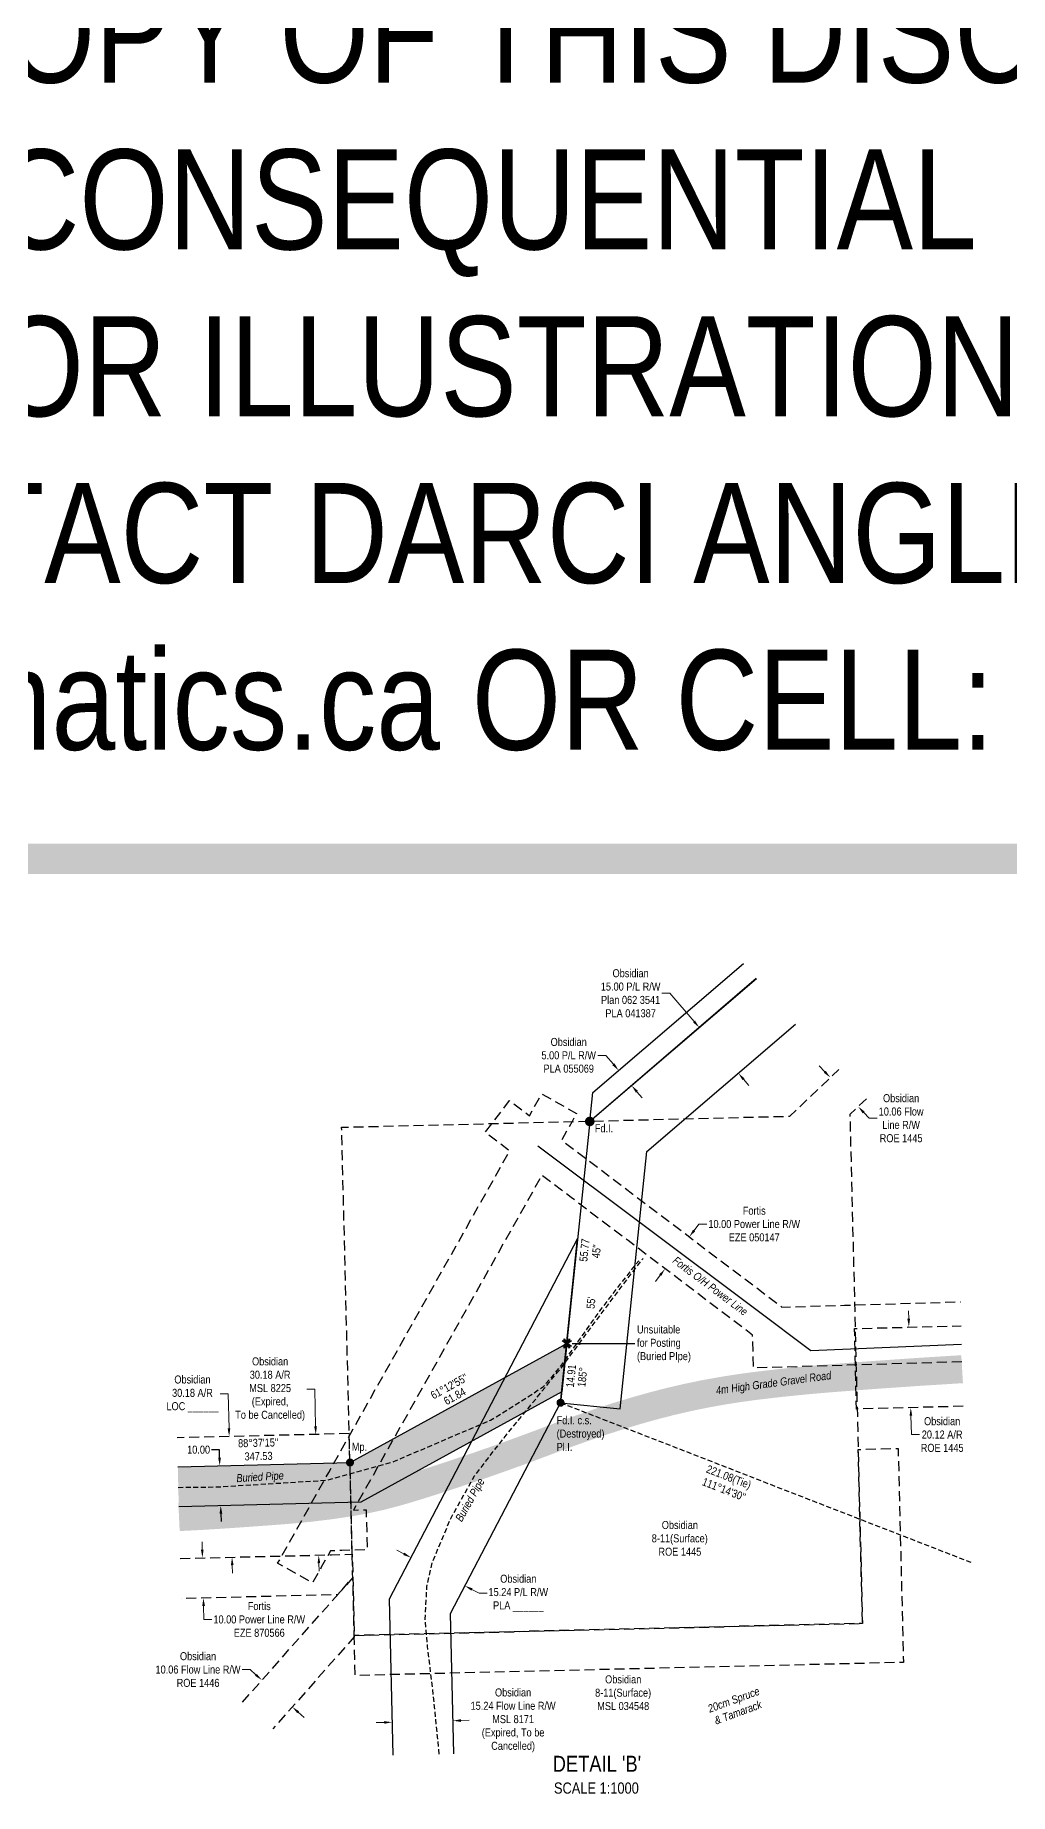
# Model space of a CAD drawing. Extents: x 616083 to 623979, y 5886983 to 5891479.
# Drawn here: x 620982 to 622200, y 5887034 to 5889231 of the extents above; entities that cross this region are included whole.
import ezdxf
from ezdxf.enums import TextEntityAlignment as Align

# ---------------------------------------------------------------- set-up
doc = ezdxf.new("R2010")
doc.units = 0
doc.header["$LTSCALE"] = 5
doc.header["$PDSIZE"] = 0.5
for name, pattern in [('foc-ACCESSROAD', [3.75, 2.5, -1.25]), ('foc-FLOWLINE', [3.75, 2.5, -1.25]), ('foc-TIELINE', [1.875, 1.25, -0.625]), ('UG_PIPE', [1.875, 1.25, -0.625])]:
    doc.linetypes.add(name, pattern=pattern)
doc.layers.get('Defpoints').update_dxf_attribs({"color": 9})
for name, color, linetype in [('AS-PIPE-UG', 44, 'UG_PIPE'), ('AS-PIPE-UG-T', 44, 'Continuous'), ('AS-POWER', 104, 'foc-POWER'), ('AS-POWER-T', 104, 'Continuous'), ('AS-ROADS', 254, 'Continuous'), ('C-AR', 13, 'foc-ACCESSROAD'), ('C-RW', 13, 'Continuous'), ('C-WS', 13, 'foc-ACCESSROAD'), ('DETAIL-T', 7, 'Continuous'), ('F-EZE', 190, 'foc-FLOWLINE'), ('L-BD1', 253, 'Continuous'), ('L-MON', 1, 'Continuous'), ('L-TIE', 7, 'foc-TIELINE'), ('P-PROPOSED', 10, 'Continuous'), ('P-PROPOSED-H', 21, 'Continuous'), ('P-TXT', 4, 'Continuous'), ('T-BUSH-T', 110, 'Continuous')]:
    doc.layers.add(name, color=color, linetype=linetype)
for name, color, linetype, lineweight in [('C-AR-T', 13, 'Continuous', 9), ('C-FLOWLINE-T', 13, 'Continuous', 9), ('C-RW-T', 13, 'Continuous', 9), ('C-WS-T', 13, 'Continuous', 9), ('F-EZE-T', 190, 'Continuous', 9), ('T-TEXT', 48, 'Continuous', 18)]:
    doc.layers.add(name, color=color, linetype=linetype, lineweight=lineweight)
doc.layers.add('DISCLAIMER', color=7, linetype='Continuous', plot=False)
doc.styles.add('80', font='ARIALN.TTF', dxfattribs={"height": 10})
doc.styles.add('80CG', font='ARIALN.TTF', dxfattribs={"height": 10})
doc.styles.add('80L', font='ARIALN.TTF', dxfattribs={"height": 10})
doc.styles.add('foc-LtypeFont', font='ARIALN.TTF', dxfattribs={"height": 7.35})
doc.linetypes.add('foc-POWER', pattern='A,6,-1,["P",foc-LtypeFont,S=0.2,R=0,X=-0.625,Y=-0.75],-1.24,4', length=12.24)
doc.dimstyles.new('Compass 5 000', dxfattribs={"dimscale": 5, "dimtxt": 9, "dimasz": 2, "dimexe": 0.2, "dimexo": 0.0625, "dimgap": 0.5, "dimtad": 0, "dimtih": 1, "dimtoh": 1, "dimzin": 0, "dimdsep": 46, "dimtxsty": '80CG', "dimcen": 0.1, "dimse1": 1, "dimse2": 1, "dimclrd": 256, "dimclrt": 256, "dimaunit": 1, "dimadec": 4, "dimazin": 0, "dimtfac": 0.06, "dimtofl": 0, "dimtmove": 0, "dimatfit": 1, "dimfxl": 0.2, "dimtolj": 1, "dimtzin": 0, "dimlwd": -1, "dimarcsym": 0})

# ---------------------------------------------------------------- blocks, each defined once
blk = doc.blocks.new('*D471')
at = {"layer": 'C-AR-T', "transparency": 16777216}
for p, q in [((622073.8, 5887627.7), (622073.6, 5887637.7)), ((622076.5, 5887506.8), (622077.1, 5887483.1)), ((622077.1, 5887483.1), (622087.1, 5887483.1))]:
    blk.add_line(p, q, dxfattribs=at)
for points in [[(622075.5, 5887627.8), (622072.1, 5887627.7), (622074, 5887617.7)], [(622078.2, 5887506.8), (622074.9, 5887506.7), (622076.3, 5887516.7)]]:
    blk.add_solid(points, dxfattribs=at)
at = {"layer": 'Defpoints', "color": 0, "transparency": 16777216}
for p in [(622078.9, 5887617.8), (622076.3, 5887516.7), (622081.2, 5887516.9)]:
    blk.add_point(p, dxfattribs=at)
at = {"layer": 'C-AR-T', "transparency": 16777216, "insert": (622115.6, 5887483.1), "char_height": 10, "attachment_point": 5, "style": '80CG'}
blk.add_mtext('\\A1;Obsidian\\P20.12 A/R\\PROE 1445', dxfattribs=at)
blk = doc.blocks.new('*D472')
at = {"layer": 'C-RW-T', "transparency": 16777216}
for p, q in [((621775.2, 5888034.4), (621765.2, 5888034.4)), ((621805.5, 5887999.2), (621775.2, 5888034.4)), ((621867.3, 5887927), (621873.8, 5887919.4))]:
    blk.add_line(p, q, dxfattribs=at)
for points in [[(621806.7, 5888000.3), (621804.2, 5887998.1), (621812, 5887991.6)], [(621868.6, 5887928.1), (621866, 5887926), (621860.8, 5887934.6)]]:
    blk.add_solid(points, dxfattribs=at)
at = {"layer": 'Defpoints', "color": 0, "transparency": 16777216}
for p in [(621842.5, 5888017.7), (621812, 5887991.6), (621891.3, 5887960.8)]:
    blk.add_point(p, dxfattribs=at)
at = {"layer": 'C-RW-T', "transparency": 16777216, "insert": (621726.2, 5888034.4), "char_height": 10, "attachment_point": 5, "style": '80CG'}
blk.add_mtext('\\A1;Obsidian\\P15.00 P/L R/W\\PPlan 062 3541\\PPLA 041387', dxfattribs=at)
blk = doc.blocks.new('*D473')
at = {"layer": 'C-RW-T', "transparency": 16777216}
for p, q in [((621968.9, 5887936.4), (621962, 5887943.6)), ((622017.5, 5887885.5), (622024.4, 5887878.3)), ((622024.4, 5887878.3), (622034.4, 5887878.3))]:
    blk.add_line(p, q, dxfattribs=at)
for points in [[(621970.1, 5887937.6), (621967.7, 5887935.2), (621975.8, 5887929.2)], [(622018.7, 5887886.7), (622016.3, 5887884.4), (622010.6, 5887892.8)]]:
    blk.add_solid(points, dxfattribs=at)
at = {"layer": 'Defpoints', "color": 0, "transparency": 16777216}
for p in [(621977.3, 5887930.6), (622010.6, 5887892.8), (622012.1, 5887894.2)]:
    blk.add_point(p, dxfattribs=at)
at = {"layer": 'C-RW-T', "transparency": 16777216, "insert": (622064.3, 5887878.3), "char_height": 10, "attachment_point": 5, "style": '80CG'}
blk.add_mtext('\\A1;Obsidian\\P10.06 Flow\\PLine R/W\\PROE 1445', dxfattribs=at)
blk = doc.blocks.new('PLIA')
at = {"color": 255, "const_width": 1}
blk.add_lwpolyline([(-0.5, 0, 1), (0.5, 0, 1)], format="xyb", close=True, dxfattribs=at)
blk = doc.blocks.new('PLIAA')
blk.add_blockref('PLIA', (0, 0))
blk = doc.blocks.new('PLIB')
at = {"color": 1}
blk.add_circle((0, 0), 0.8, dxfattribs=at)
blk = doc.blocks.new('PLIBB')
blk.add_blockref('PLIB', (0, 0))
blk = doc.blocks.new('PLICC')
for name in ['PLIAA', 'PLIBB']:
    blk.add_blockref(name, (0, 0))
blk = doc.blocks.new('PLI')
blk.add_blockref('PLICC', (0, 0))
blk = doc.blocks.new('fdia')
at = {"color": 255, "const_width": 1}
blk.add_lwpolyline([(-0.5, 0, 1), (0.5, 0, 1)], format="xyb", close=True, dxfattribs=at)
blk = doc.blocks.new('Fdiaa')
blk.add_blockref('fdia', (0, 0))
blk = doc.blocks.new('fdib')
at = {"color": 1, "const_width": 1.6}
blk.add_lwpolyline([(-0.4, 0, 1), (0.4, 0, 1)], format="xyb", close=True, dxfattribs=at)
at = {"color": 1}
blk.add_circle((0, 0), 0.8, dxfattribs=at)
blk = doc.blocks.new('Fdibb')
blk.add_blockref('fdib', (0, 0))
blk = doc.blocks.new('fdicc')
for name in ['Fdibb', 'Fdiaa']:
    blk.add_blockref(name, (0, 0))
blk = doc.blocks.new('FDI')
blk.add_blockref('fdicc', (0, 0))
blk = doc.blocks.new('*D474')
at = {"layer": 'C-RW-T', "transparency": 16777216}
for p, q in [((621695.1, 5887956.9), (621685.1, 5887956.9)), ((621704.7, 5887945.7), (621695.1, 5887956.9)), ((621734, 5887911.5), (621740.5, 5887903.9))]:
    blk.add_line(p, q, dxfattribs=at)
for points in [[(621706, 5887946.8), (621703.4, 5887944.6), (621711.2, 5887938.1)], [(621735.3, 5887912.6), (621732.7, 5887910.4), (621727.5, 5887919.1)]]:
    blk.add_solid(points, dxfattribs=at)
at = {"layer": 'Defpoints', "color": 0, "transparency": 16777216}
for p in [(621711.2, 5887938.1), (621706.7, 5887934.3), (621723, 5887915.3)]:
    blk.add_point(p, dxfattribs=at)
at = {"layer": 'C-RW-T', "transparency": 16777216, "insert": (621648.8, 5887956.9), "char_height": 10, "attachment_point": 5, "style": '80CG'}
blk.add_mtext('\\A1;Obsidian\\P5.00 P/L R/W\\PPLA 055069', dxfattribs=at)
blk = doc.blocks.new('*D475')
at = {"layer": 'Defpoints', "color": 0, "transparency": 16777216}
for p in [(621799.5, 5887730.1), (621835.3, 5887703.1), (621805.1, 5887663.2)]:
    blk.add_point(p, dxfattribs=at)
at = {"layer": 'F-EZE-T', "transparency": 16777216}
for p, q in [((621805.6, 5887738.1), (621811.6, 5887746.1)), ((621811.6, 5887746.1), (621821.6, 5887746.1)), ((621763.3, 5887682.3), (621757.2, 5887674.3))]:
    blk.add_line(p, q, dxfattribs=at)
for points in [[(621804.2, 5887739.1), (621806.9, 5887737.1), (621799.5, 5887730.1)], [(621762, 5887683.3), (621764.6, 5887681.3), (621769.3, 5887690.3)]]:
    blk.add_solid(points, dxfattribs=at)
at = {"layer": 'F-EZE-T', "transparency": 16777216, "insert": (621880.7, 5887746.1), "char_height": 10, "attachment_point": 5, "style": '80CG'}
blk.add_mtext('\\A1;Fortis\\P10.00 Power Line R/W\\PEZE 050147', dxfattribs=at)
blk = doc.blocks.new('*D476')
at = {"layer": 'C-AR-T', "transparency": 16777216}
for p, q in [((621331.3, 5887539.7), (621321.3, 5887539.7)), ((621332.4, 5887493.3), (621331.3, 5887539.7)), ((621336.5, 5887322.4), (621336.8, 5887312.4))]:
    blk.add_line(p, q, dxfattribs=at)
for points in [[(621334.1, 5887493.3), (621330.7, 5887493.3), (621332.6, 5887483.3)], [(621338.2, 5887322.5), (621334.9, 5887322.4), (621336.3, 5887332.4)]]:
    blk.add_solid(points, dxfattribs=at)
at = {"layer": 'Defpoints', "color": 0, "transparency": 16777216}
for p in [(621313.8, 5887482.8), (621332.6, 5887483.3), (621317.4, 5887332)]:
    blk.add_point(p, dxfattribs=at)
at = {"layer": 'C-AR-T', "transparency": 16777216, "insert": (621275.6, 5887539.7), "char_height": 10, "attachment_point": 5, "style": '80CG'}
blk.add_mtext('\\A1;Obsidian\\P30.18 A/R\\PMSL 8225\\P(Expired, \\PTo be Cancelled)', dxfattribs=at)
blk = doc.blocks.new('*D477')
at = {"layer": 'Defpoints', "color": 0, "transparency": 16777216}
for p in [(621212.6, 5887444.3), (621279.1, 5887445.9), (621280.3, 5887395.9)]:
    blk.add_point(p, dxfattribs=at)
at = {"layer": 'P-TXT', "transparency": 16777216}
for p, q in [((621212.2, 5887464.2), (621202.2, 5887464.2)), ((621212.4, 5887454.2), (621212.2, 5887464.2)), ((621214.1, 5887384.3), (621214.3, 5887374.3))]:
    blk.add_line(p, q, dxfattribs=at)
for points in [[(621214.1, 5887454.3), (621210.7, 5887454.2), (621212.6, 5887444.3)], [(621215.8, 5887384.3), (621212.4, 5887384.2), (621213.8, 5887394.3)]]:
    blk.add_solid(points, dxfattribs=at)
at = {"layer": 'P-TXT', "transparency": 16777216, "insert": (621186.2, 5887464.2), "char_height": 10, "attachment_point": 5, "style": '80CG'}
blk.add_mtext('\\A1;10.00', dxfattribs=at)
blk = doc.blocks.new('*D478')
at = {"layer": 'Defpoints', "color": 0, "transparency": 16777216}
for p in [(621221.9, 5887329.9), (621192.2, 5887278.9), (621223.1, 5887279.7)]:
    blk.add_point(p, dxfattribs=at)
at = {"layer": 'F-EZE-T', "transparency": 16777216}
for p, q in [((621190.7, 5887339.1), (621190.5, 5887349.1)), ((621192.5, 5887268.9), (621192.9, 5887252.1)), ((621192.9, 5887252.1), (621202.9, 5887252.1))]:
    blk.add_line(p, q, dxfattribs=at)
for points in [[(621192.4, 5887339.2), (621189.1, 5887339.1), (621191, 5887329.2)], [(621194.1, 5887269), (621190.8, 5887268.9), (621192.2, 5887278.9)]]:
    blk.add_solid(points, dxfattribs=at)
at = {"layer": 'F-EZE-T', "transparency": 16777216, "insert": (621262, 5887252.1), "char_height": 10, "attachment_point": 5, "style": '80CG'}
blk.add_mtext('\\A1;Fortis\\P10.00 Power Line R/W\\PEZE 870566', dxfattribs=at)
blk = doc.blocks.new('*D479')
at = {"layer": 'C-FLOWLINE-T', "transparency": 16777216}
for p, q in [((621250.5, 5887189.5), (621240.5, 5887189.5)), ((621257.9, 5887182.9), (621250.5, 5887189.5)), ((621310.7, 5887136.1), (621318.2, 5887129.5))]:
    blk.add_line(p, q, dxfattribs=at)
for points in [[(621259, 5887184.1), (621256.8, 5887181.6), (621265.4, 5887176.3)], [(621311.8, 5887137.4), (621309.6, 5887134.9), (621303.3, 5887142.8)]]:
    blk.add_solid(points, dxfattribs=at)
at = {"layer": 'Defpoints', "color": 0, "transparency": 16777216}
for p in [(621265.4, 5887176.3), (621269.7, 5887181.1), (621307.6, 5887147.6)]:
    blk.add_point(p, dxfattribs=at)
at = {"layer": 'C-FLOWLINE-T', "transparency": 16777216, "insert": (621185.5, 5887189.5), "char_height": 10, "attachment_point": 5, "style": '80CG'}
blk.add_mtext('\\A1;Obsidian\\P10.06 Flow Line R/W\\PROE 1446', dxfattribs=at)
blk = doc.blocks.new('*D480')
at = {"layer": 'C-RW-T', "transparency": 16777216}
for p, q in [((621442.6, 5887334.1), (621433.8, 5887338.8)), ((621527.9, 5887289.5), (621536.7, 5887284.9)), ((621536.7, 5887284.9), (621546.7, 5887284.9))]:
    blk.add_line(p, q, dxfattribs=at)
for points in [[(621443.4, 5887335.6), (621441.9, 5887332.7), (621451.5, 5887329.5)], [(621528.7, 5887291), (621527.1, 5887288.1), (621519, 5887294.2)]]:
    blk.add_solid(points, dxfattribs=at)
at = {"layer": 'Defpoints', "color": 0, "transparency": 16777216}
for p in [(621459.2, 5887344.1), (621526.7, 5887308.8), (621519, 5887294.2)]:
    blk.add_point(p, dxfattribs=at)
at = {"layer": 'C-RW-T', "transparency": 16777216, "insert": (621585.8, 5887284.9), "char_height": 10, "attachment_point": 5, "style": '80CG'}
blk.add_mtext('\\A1;Obsidian\\P15.24 P/L R/W\\PPLA ______', dxfattribs=at)
blk = doc.blocks.new('TEMP')
h = blk.add_hatch(color=255)
h.dxf.hatch_style = 1
h.paths.add_polyline_path([(0, 0.25), (-0.67, 1.15), (-0.67, 0.67), (-1.15, 0.67), (-0.25, 0), (-1.15, -0.67), (-0.67, -0.67), (-0.67, -1.15), (0, -0.25), (0.67, -1.15), (0.67, -0.67), (1.15, -0.67), (0.25, 0), (1.15, 0.67), (0.67, 0.67), (0.67, 1.15)])
h.paths.add_polyline_path([(0.57, 0.85), (0.57, 0.57), (0.85, 0.57), (0.08, 0), (0.85, -0.57), (0.57, -0.57), (0.57, -0.85), (0, -0.08), (-0.57, -0.85), (-0.57, -0.57), (-0.85, -0.57), (-0.08, 0), (-0.85, 0.57), (-0.57, 0.57), (-0.57, 0.85), (0, 0.08)], flags=16)
h = blk.add_hatch(color=1)
h.dxf.hatch_style = 1
h.paths.add_polyline_path([(0, 0.08), (-0.57, 0.85), (-0.57, 0.57), (-0.85, 0.57), (-0.08, 0), (-0.85, -0.57), (-0.57, -0.57), (-0.57, -0.85), (0, -0.08), (0.57, -0.85), (0.57, -0.57), (0.85, -0.57), (0.08, 0), (0.85, 0.57), (0.57, 0.57), (0.57, 0.85)])
at = {"color": 1}
for p, q in [((-0.08, 0), (0.08, 0)), ((0, 0.08), (0, -0.08))]:
    blk.add_line(p, q, dxfattribs=at)
at = {"color": 255, "flags": 128}
blk.add_lwpolyline([(-0.25, 0), (-1.15, 0.67), (-0.67, 0.67), (-0.67, 1.15), (0, 0.25), (0.67, 1.15), (0.67, 0.67), (1.15, 0.67), (0.25, 0), (1.15, -0.67), (0.67, -0.67), (0.67, -1.15), (0, -0.25), (-0.67, -1.15), (-0.67, -0.67), (-1.15, -0.67)], close=True, dxfattribs=at)
at = {"color": 1, "flags": 128}
blk.add_lwpolyline([(-0.08, 0), (-0.85, 0.57), (-0.57, 0.57), (-0.57, 0.85), (0, 0.08), (0.57, 0.85), (0.57, 0.57), (0.85, 0.57), (0.08, 0), (0.85, -0.57), (0.57, -0.57), (0.57, -0.85), (0, -0.08), (-0.57, -0.85), (-0.57, -0.57), (-0.85, -0.57)], close=True, dxfattribs=at)
blk = doc.blocks.new('*D483')
at = {"layer": 'C-FLOWLINE-T', "transparency": 16777216}
for p, q in [((621418.1, 5887123.4), (621408.1, 5887123.2)), ((621514.3, 5887125.8), (621524.3, 5887126.1))]:
    blk.add_line(p, q, dxfattribs=at)
for points in [[(621418.1, 5887125.1), (621418.2, 5887121.8), (621428.1, 5887123.7)], [(621514.2, 5887127.5), (621514.3, 5887124.1), (621504.3, 5887125.6)]]:
    blk.add_solid(points, dxfattribs=at)
at = {"layer": 'Defpoints', "color": 0, "transparency": 16777216}
for p in [(621428.1, 5887124.2), (621428.1, 5887123.7), (621504.3, 5887126.1)]:
    blk.add_point(p, dxfattribs=at)
at = {"layer": 'C-FLOWLINE-T', "transparency": 16777216, "insert": (621579.3, 5887126.1), "char_height": 10, "attachment_point": 5, "style": '80CG'}
blk.add_mtext('\\A1;Obsidian\\P15.24 Flow Line R/W\\PMSL 8171\\P(Expired, To be\\PCancelled)', dxfattribs=at)
blk = doc.blocks.new('*D484')
at = {"layer": 'C-AR-T', "transparency": 16777216}
for p, q in [((621223.1, 5887533.8), (621213.1, 5887533.8)), ((621224.2, 5887490.7), (621223.1, 5887533.8)), ((621228.2, 5887319.9), (621228.5, 5887309.9))]:
    blk.add_line(p, q, dxfattribs=at)
for points in [[(621225.8, 5887490.8), (621222.5, 5887490.7), (621224.4, 5887480.7)], [(621229.9, 5887320), (621226.6, 5887319.9), (621228, 5887329.9)]]:
    blk.add_solid(points, dxfattribs=at)
at = {"layer": 'Defpoints', "color": 0, "transparency": 16777216}
for p in [(621223.7, 5887480.7), (621224.4, 5887480.7), (621227.3, 5887329.9)]:
    blk.add_point(p, dxfattribs=at)
at = {"layer": 'C-AR-T', "transparency": 16777216, "insert": (621178.5, 5887533.8), "char_height": 10, "attachment_point": 5, "style": '80CG'}
blk.add_mtext('\\A1;Obsidian\\P30.18 A/R\\PLOC ______', dxfattribs=at)
blk = doc.blocks.new('Disclaimer_Legal')
at = {"layer": 'DISCLAIMER', "color": 254, "flags": 128}
blk.add_lwpolyline([(-3612.9, -1104.6, 37.5, 37.5, 0), (4096.1, -1104.6, 37.5, 37.5, 0.414214), (4171.1, -1029.6, 37.5, 37.5, 0), (4171.1, 2078.7, 37.5, 0, 0.414214), (4096.1, 2153.7, 0, 0, 0), (-3612.9, 2153.7, 0, 0, 0.414214), (-3687.9, 2078.7, 0, 0, 0), (-3687.9, -1029.6, 0, 37.5, 0.414214)], format="xyseb", close=True, dxfattribs=at)
at = {"layer": 'DISCLAIMER', "color": 254, "insert": (241.6, 533.9), "char_height": 125, "width": 7717.568, "attachment_point": 5, "style": '80'}
blk.add_mtext('NOTICE TO THE CORPORATION, PERSON &/OR PERSONS REGARDING THIS COMPUTER AIDED DESIGN AND DRAFTING (CADD) FILES. ACCEPTANCE OF THE CADD DATA IS BASED ON THE FOLLOWING DISCLAIMER WHICH COVERS ALL CADD DATA RECIEVED FROM COMPASS GEOMATICS LTD.\\P{\\fArial Narrow|b1|i0|c0|p34;DISCLAIMER}\\PCOMPASS GEOMATICS LTD. MAKES NO REPRESENTATION OR WARRANTIES, EXPRESS OR IMPLIED, WITH RESPECT TO THE REUSE OF THE DATA PROVIDED HEREWITH, REGARDLESS OF ITS FORMAT OR THE MEANS OF ITS TRANSMISSION. THERE IS NO GUARANTEE OR REPRESENTATION TO THE USER AS TO THE ACCURACY, CURRENCY, SUITABILITY OR RELIABILITY OF THIS DATA FOR ANY PURPOSE. THE USER ACCEPTS THE DATA "AS IS", AND ASSUMES ALL RISKS ASSOCIATED WITH ITS USE. BY ACCEPTANCE OF THIS DATA, THE USER AGREES NOT TO TRANSMIT THIS DATA OR PROVIDE ACCESS OR ANY PART OF IT TO ANOTHER PARTY UNLESS THE USER SHALL INCLUDE WITH THE DATA A COPY OF THIS DISCLAIMER. COMPASS GEOMATICS LTD. ASSUMES NO RESPONSIBILITY FOR ACTUAL OR CONSEQUENTIAL DAMAGE AS A RESULT OF ANY USER\'S RELIANCE ON THIS DATA. THIS CADD FILE IS FOR ILLUSTRATION PURPOSES ONLY.\\PIF YOU REQUIRE MORE ACCURATE INFORMATION, PLEASE CONTACT DARCI ANGLEHART AT COMPASS GEOMATICS LTD. VIA EMAIL: darci.anglehart@compassgeomatics.ca OR CELL: 506-961-7292', dxfattribs=at)

msp = doc.modelspace()

# ---------------------------------------------------------------- hatches: boundary and pattern name
at = {"layer": 'P-PROPOSED-H'}
h = msp.add_hatch(color=256, dxfattribs=at)
h.dxf.hatch_style = 1
h.paths.add_polyline_path([(621375.451, 5887448.172), (621160.183, 5887442.989), (621161.403, 5887393.004), (621388.803, 5887398.479), (621640.068, 5887536.525), (621646.349, 5887597.004)])

# ---------------------------------------------------------------- linework, layer by layer
at = {"layer": 'AS-PIPE-UG', "flags": 128}
for points in [[(621160.814, 5887417.158), (621209.476, 5887417.712), (621346.436, 5887426.107), (621431.161, 5887449.757), (621478.956, 5887470.357), (621551.106, 5887501.112), (621589.296, 5887524.687), (621617.411, 5887543.197), (621638.096, 5887567.517), (621689.076, 5887639.457), (621736.296, 5887700.297)], [(621487.044, 5887083.937), (621479.861, 5887155.807), (621472.401, 5887218.752), (621469.536, 5887252.417), (621471.541, 5887293.142), (621478.011, 5887322.717), (621502.151, 5887379.992), (621531.096, 5887431.527), (621568.021, 5887479.237), (621600.191, 5887518.337), (621634.751, 5887561.152), (621638.471, 5887565.127), (621693.601, 5887639.552), (621741.811, 5887703.272)]]:
    msp.add_lwpolyline(points, dxfattribs=at)
at = {"layer": 'AS-POWER'}
msp.add_lwpolyline([(621610.204, 5887843.839), (621882.778, 5887639.589), (621951.619, 5887588.01), (622139.847, 5887596.083)], dxfattribs=at)
at = {"layer": 'AS-ROADS'}
msp.add_lwpolyline([(621161.719, 5887380.036, 35, 35, 0.00434566), (621209.592, 5887382.686, 35, 35, 0.0036697), (621296.796, 5887388.917, 35, 35, 0.02063044), (621376.119, 5887398.476, 35, 35, 0.02852005), (621432.566, 5887410.992, 35, 35, 0.00855357), (621471.511, 5887422.713, 35, 35, 0.00500933), (621537.441, 5887444.522, 35, 35, 0.00858931), (621615.455, 5887472.704, 35, 35, -0.00939443), (621686.826, 5887498.357, 35, 35, -0.01608993), (621756.786, 5887519.545, 35, 35, -0.01814546), (621819.966, 5887534.047, 35, 35, -0.01634999), (621882.746, 5887543.961, 35, 35, -0.01120323), (621975.011, 5887553.362, 35, 35, -0.00508824), (622140.554, 5887564.794, 35, 35, -0.00807111)], format="xyseb", dxfattribs=at)
at = {"layer": 'C-AR', "flags": 128}
msp.add_lwpolyline([(622141.949, 5887518.405), (622008.525, 5887515.037), (622006.056, 5887615.57), (622139.411, 5887618.937)], dxfattribs=at)
at = {"layer": 'C-AR'}
msp.add_lwpolyline([(621162.98, 5887328.371), (621378.229, 5887333.491), (621374.493, 5887484.291), (621159.3, 5887479.172)], dxfattribs=at)
at = {"layer": 'C-RW', "flags": 128}
for points in [[(621883.386, 5888052.641), (621675.146, 5887874.287), (621678.914, 5887910.454), (621867.105, 5888071.649)], [(621883.313, 5888052.726), (621675.146, 5887874.287), (621638.651, 5887522.877), (621713.25, 5887515.129), (621746.656, 5887836.802), (621932.103, 5887995.765)], [(621505.308, 5887084.391), (621500.956, 5887259.632), (621638.651, 5887522.877), (621659.955, 5887728.009), (621424.289, 5887277.465), (621429.132, 5887082.499)]]:
    msp.add_lwpolyline(points, dxfattribs=at)
at = {"layer": 'C-WS', "flags": 128}
for points in [[(622020.97, 5887902.669), (622000.251, 5887882.891), (622010.605, 5887464.533), (622015.984, 5887247.227), (621380.741, 5887232.09), (621365.011, 5887867.018), (621925.33, 5887880.887), (621986.251, 5887939.04)], [(621241.18, 5887148.867), (621345.256, 5887266.421), (621379.022, 5887304.566), (621380.753, 5887230.276), (621279, 5887115.375)]]:
    msp.add_lwpolyline(points, dxfattribs=at)
msp.add_lwpolyline([(621380.741, 5887232.09), (622015.984, 5887247.227), (622010.605, 5887464.533), (622060.572, 5887465.77), (622067.189, 5887198.451), (621381.932, 5887182.122)], close=True, dxfattribs=at)
at = {"layer": 'F-EZE', "flags": 128}
for points in [[(622140.347, 5887573.968), (621995.341, 5887569.683), (621939.836, 5887568.042), (621879.825, 5887566.267), (621878.607, 5887607.481), (621722.963, 5887725.374), (621651.982, 5887779.138), (621639.607, 5887788.51), (621615.198, 5887807.004), (621392.413, 5887411.174), (621379.787, 5887388.744), (621395.515, 5887389.218), (621397.02, 5887339.211), (621365.043, 5887338.249), (621351.13, 5887337.831), (621339.557, 5887317.262), (621328.617, 5887297.819), (621295.962, 5887316.196), (621285.02, 5887322.358), (621348.818, 5887435.713), (621362.149, 5887459.399), (621574.949, 5887837.493), (621544.495, 5887860.556), (621552.973, 5887871.748), (621574.701, 5887900.439), (621599.715, 5887881.494), (621615.102, 5887908.836), (621658.698, 5887884.298), (621653.06, 5887874.279), (621639.964, 5887851.008), (621658.046, 5887837.306), (621669.815, 5887828.394), (621729.024, 5887783.546), (621915.371, 5887642.392), (621993.439, 5887644.7), (622138.652, 5887648.996)], [(621162.98, 5887328.371), (621308.674, 5887331.79), (621352.268, 5887332.856), (621378.229, 5887333.491), (621379.022, 5887304.566), (621359.931, 5887283), (621164.204, 5887278.224)]]:
    msp.add_lwpolyline(points, dxfattribs=at)
at = {"layer": 'L-TIE', "flags": 128}
msp.add_lwpolyline([(621638.651, 5887522.877), (622152.133, 5887323.315)], dxfattribs=at)
at = {"layer": 'P-PROPOSED', "flags": 128}
msp.add_lwpolyline([(621160.183, 5887442.989), (621375.451, 5887448.172), (621646.349, 5887597.004), (621640.068, 5887536.525), (621388.803, 5887398.479), (621161.403, 5887393.004)], dxfattribs=at)

# ---------------------------------------------------------------- block references
msp.add_blockref('Disclaimer_Legal', (619789.133, 5889306.989))
at = {"layer": 'L-MON', "xscale": 4.998212649999997, "yscale": 4.998212649999997, "zscale": 4.998212649999997}
for name, p in [('FDI', (621675.146, 5887874.287)), ('TEMP', (621646.349, 5887597.004)), ('PLI', (621375.451, 5887448.172))]:
    msp.add_blockref(name, p, dxfattribs=at)
at = {"layer": 'L-MON', "color": 5, "xscale": 4.998212649999997, "yscale": 4.998212649999997, "zscale": 4.998212649999997}
msp.add_blockref('PLI', (621638.651, 5887522.877), dxfattribs=at)

# ---------------------------------------------------------------- texts
at = {"layer": 'AS-PIPE-UG-T', "char_height": 9.99643, "attachment_point": 1, "style": '80L'}
for insert, rotation in [((621233.177, 5887433.555), 3.507572), ((621506.402, 5887378.232), 60.678945)]:
    msp.add_mtext_dynamic_manual_height_columns('{\\fArial Narrow|b0|i1|c0|p34;Buried Pipe}', width=95.93219, gutter_width=50, heights=[0], dxfattribs=dict(at, insert=insert, rotation=rotation))
at = {"layer": 'AS-POWER-T', "insert": (621783.738, 5887706.511), "char_height": 9.99643, "attachment_point": 1, "rotation": 323.157796, "style": '80L'}
msp.add_mtext_dynamic_manual_height_columns('{\\fArial Narrow|b0|i1|c0|p34;Fortis O/H Power Line}', width=112.50109, gutter_width=50, heights=[0], dxfattribs=at)
at = {"layer": 'C-WS-T', "char_height": 10, "attachment_point": 1, "style": '80L'}
for s, insert in [('\\pi21.624;Obsidian\\P\\pi9.1004;8-11(Surface)\\P\\pi17.474;ROE 1445', (621743.524, 5887375.12)), ('\\pi21.624;Obsidian\\P\\pi9.1004;8-11(Surface)\\P\\pi11.744;MSL 034548', (621672.715, 5887182.291))]:
    msp.add_mtext_dynamic_manual_height_columns(s, width=87.08217, gutter_width=50, heights=[0], dxfattribs=dict(at, insert=insert))
at = {"layer": 'DETAIL-T', "color": 3, "insert": (621569.743, 5887081.811), "char_height": 20, "width": 225.8342, "attachment_point": 1, "style": '80CG'}
msp.add_mtext("\\pi59.022;DETAIL 'B'\\P\\pi60.627;{\\H0.7x;SCALE 1:1000}", dxfattribs=at)
at = {"layer": 'L-BD1', "style": '80L'}
for s, rotation, p in [('55.77', 84.0709, (621668.503, 5887713.55)), ('45"', 84.0709, (621683.417, 5887712.001)), ("55'", 84.0709, (621676.746, 5887647.759)), ('14.91', 84.0709, (621651.675, 5887556.347)), ('185°', 84.0709, (621665.843, 5887554.876)), ("61°12'55''", 28.7846, (621499.468, 5887543.396)), ('61.84', 28.7846, (621506.327, 5887530.911))]:
    msp.add_text(s, height=9.9964, rotation=rotation, dxfattribs=at).set_placement(p, align=Align.MIDDLE)
at = {"layer": 'L-MON', "attachment_point": 1, "style": '80L'}
for s, width, insert, char_height in [('Fd.I.', 31.61375, (621681.47, 5887870.798), 9.9964), ('Unsuitable\\Pfor Posting\\P(Buried PIpe)', 66.894, (621734.132, 5887619.444), 9.99643), ('Fd.I. c.s.\\P(Destroyed)\\PPl.I.', 49.96295, (621633.704, 5887505.987), 9.99643), ('Mp.', 31.61375, (621377.723, 5887472.795), 9.9964)]:
    msp.add_mtext_dynamic_manual_height_columns(s, width=width, gutter_width=50, heights=[0], dxfattribs=dict(at, insert=insert, char_height=char_height))
at = {"layer": 'T-BUSH-T', "insert": (621821.248, 5887144.745), "char_height": 9.99643, "attachment_point": 1, "rotation": 20, "style": '80L'}
msp.add_mtext_dynamic_manual_height_columns('\\pi0.39955;{\\fArial Narrow|b0|i1|c0|p34;20cm Spruce\\P\\pi2.9362;& Tamarack}', width=67.3101, gutter_width=50, heights=[0], dxfattribs=at)
at = {"layer": 'T-TEXT', "insert": (621831.921, 5887543.092), "char_height": 9.99643, "attachment_point": 1, "rotation": 7.620656, "style": '80L'}
msp.add_mtext_dynamic_manual_height_columns('\\pi0.33857;{\\fArial Narrow|b0|i1|c0|p34;4m High Grade Gravel Road}', width=145.8367, gutter_width=50, heights=[0], dxfattribs=at)

# ---------------------------------------------------------------- dimensions: what is measured, and where the dimension line sits
at = {"layer": 'C-AR-T'}
dim = msp.add_linear_dim(base=(622076.314, 5887516.748), p1=(622078.917, 5887617.841), p2=(622081.198, 5887516.859), angle=271.293816, text='Obsidian\\P20.12 A/R\\PROE 1445', dimstyle='Compass 5 000', dxfattribs=at)
dim.commit()
dim.dimension.update_dxf_attribs({"geometry": '*D471', "text_midpoint": (622115.641, 5887483.105), "dimtype": 161})
at = {"layer": 'C-FLOWLINE-T'}
dim = msp.add_aligned_dim(p1=(621307.57, 5887147.637), p2=(621269.746, 5887181.132), distance=6.51, text='Obsidian\\P10.06 Flow Line R/W\\PROE 1446', dimstyle='Compass 5 000', dxfattribs=at)
dim.commit()
dim.dimension.update_dxf_attribs({"geometry": '*D479', "text_midpoint": (621185.456, 5887189.517)})
dim = msp.add_linear_dim(base=(621428.109, 5887123.668), p1=(621504.274, 5887126.055), p2=(621428.097, 5887124.163), angle=181.422766, text='Obsidian\\P15.24 Flow Line R/W\\PMSL 8171\\P(Expired, To be\\PCancelled)', dimstyle='Compass 5 000', dxfattribs=at)
dim.commit()
dim.dimension.update_dxf_attribs({"geometry": '*D483', "text_midpoint": (621579.28, 5887126.057), "dimtype": 161})
at = {"layer": 'C-RW-T'}
for base, p1, p2, angle, text, picture, middle in [((621811.975, 5887991.576), (621891.318, 5887960.804), (621842.507, 5888017.747), 130.602914, 'Obsidian\\P15.00 P/L R/W\\PPlan 062 3541\\PPLA 041387', '*D472', (621726.151, 5888034.435)), ((621711.218, 5887938.123), (621723.011, 5887915.282), (621706.735, 5887934.284), 130.581682, 'Obsidian\\P5.00 P/L R/W\\PPLA 055069', '*D474', (621648.832, 5887956.919)), ((622010.589, 5887892.76), (621977.331, 5887930.592), (622012.083, 5887894.186), 313.668649, 'Obsidian\\P10.06 Flow\\PLine R/W\\PROE 1445', '*D473', (622064.252, 5887878.293)), ((621519.026, 5887294.179), (621459.161, 5887344.132), (621526.682, 5887308.814), 332.38738, 'Obsidian\\P15.24 P/L R/W\\PPLA ______', '*D480', (621585.834, 5887284.909))]:
    dim = msp.add_linear_dim(base=base, p1=p1, p2=p2, angle=angle, text=text, dimstyle='Compass 5 000', dxfattribs=at)
    dim.commit()
    dim.dimension.update_dxf_attribs({"geometry": picture, "text_midpoint": middle, "dimtype": 161})
at = {"layer": 'F-EZE-T'}
dim = msp.add_aligned_dim(p1=(621805.071, 5887663.181), p2=(621835.278, 5887703.061), distance=44.845, text='Fortis\\P10.00 Power Line R/W\\PEZE 050147', dimstyle='Compass 5 000', dxfattribs=at)
dim.commit()
dim.dimension.update_dxf_attribs({"geometry": '*D475', "text_midpoint": (621880.748, 5887746.081)})
dim = msp.add_linear_dim(base=(621192.216, 5887278.907), p1=(621221.861, 5887329.904), p2=(621223.087, 5887279.661), angle=271.397817, text='Fortis\\P10.00 Power Line R/W\\PEZE 870566', dimstyle='Compass 5 000', dxfattribs=at)
dim.commit()
dim.dimension.update_dxf_attribs({"geometry": '*D478', "text_midpoint": (621262.011, 5887252.082), "dimtype": 161})

# ---------------------------------------------------------------- leaders
at = {"layer": 'L-MON', "path_type": 1}
msp.add_leader([(621653.164, 5887596.712), (621731.552, 5887596.712)], dimstyle='Compass 5 000', override={"dimgap": 0.5, "dimtad": 0}, dxfattribs=at)

# ---------------------------------------------------------------- next in the draw order: texts
at = {"layer": 'L-BD1', "char_height": 9.99643, "attachment_point": 2, "style": '80L', "bg_fill": 3, "box_fill_scale": 1.1, "bg_fill_color": 256, "bg_fill_transparency": 0}
for s, insert, width, rotation in [("88°37'15'' 347.53", (621260.612, 5887477.832), 50.61552, 1.3791), ("221.08(Tie) 111°14'30''", (621850.719, 5887434.85), 64.64709, 338.761721)]:
    msp.add_mtext(s, dxfattribs=dict(at, insert=insert, width=width, rotation=rotation))

# ---------------------------------------------------------------- next in the draw order: dimensions: what is measured, and where the dimension line sits
at = {"layer": 'C-AR-T'}
for base, p1, p2, angle, text, picture, middle in [((621332.632, 5887483.296), (621317.415, 5887331.966), (621313.769, 5887482.84), 91.384019, 'Obsidian\\P30.18 A/R\\PMSL 8225\\P(Expired, \\PTo be Cancelled)', '*D476', (621275.642, 5887539.708)), ((621224.403, 5887480.721), (621227.307, 5887329.901), (621223.72, 5887480.704), 91.3625, 'Obsidian\\P30.18 A/R\\PLOC ______', '*D484', (621178.536, 5887533.823))]:
    dim = msp.add_linear_dim(base=base, p1=p1, p2=p2, angle=angle, text=text, dimstyle='Compass 5 000', dxfattribs=at)
    dim.commit()
    dim.dimension.update_dxf_attribs({"geometry": picture, "text_midpoint": middle, "dimtype": 161})
at = {"layer": 'P-TXT'}
dim = msp.add_linear_dim(base=(621212.646, 5887444.252), p1=(621280.329, 5887395.867), p2=(621279.125, 5887445.853), angle=91.379053, text='10.00', dimstyle='Compass 5 000', dxfattribs=at)
dim.commit()
dim.dimension.update_dxf_attribs({"geometry": '*D477', "text_midpoint": (621186.227, 5887464.247), "dimtype": 161})

doc.saveas('drawing.dxf')
